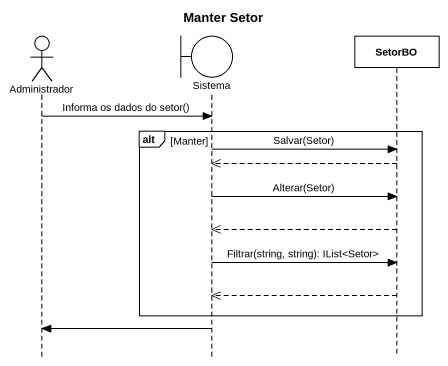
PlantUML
@startuml
title Manter Setor
hide footbox
actor Administrador
boundary Sistema
participant SetorBO

Administrador -> Sistema : Informa os dados do setor()
alt Manter
  Sistema -> SetorBO : Salvar(Setor)
  SetorBO -->> Sistema
  Sistema -> SetorBO : Alterar(Setor)
  SetorBO -->> Sistema
  Sistema -> SetorBO : Filtrar(string, string): IList<Setor>
  SetorBO -->> Sistema
end
Sistema -> Administrador
@enduml
